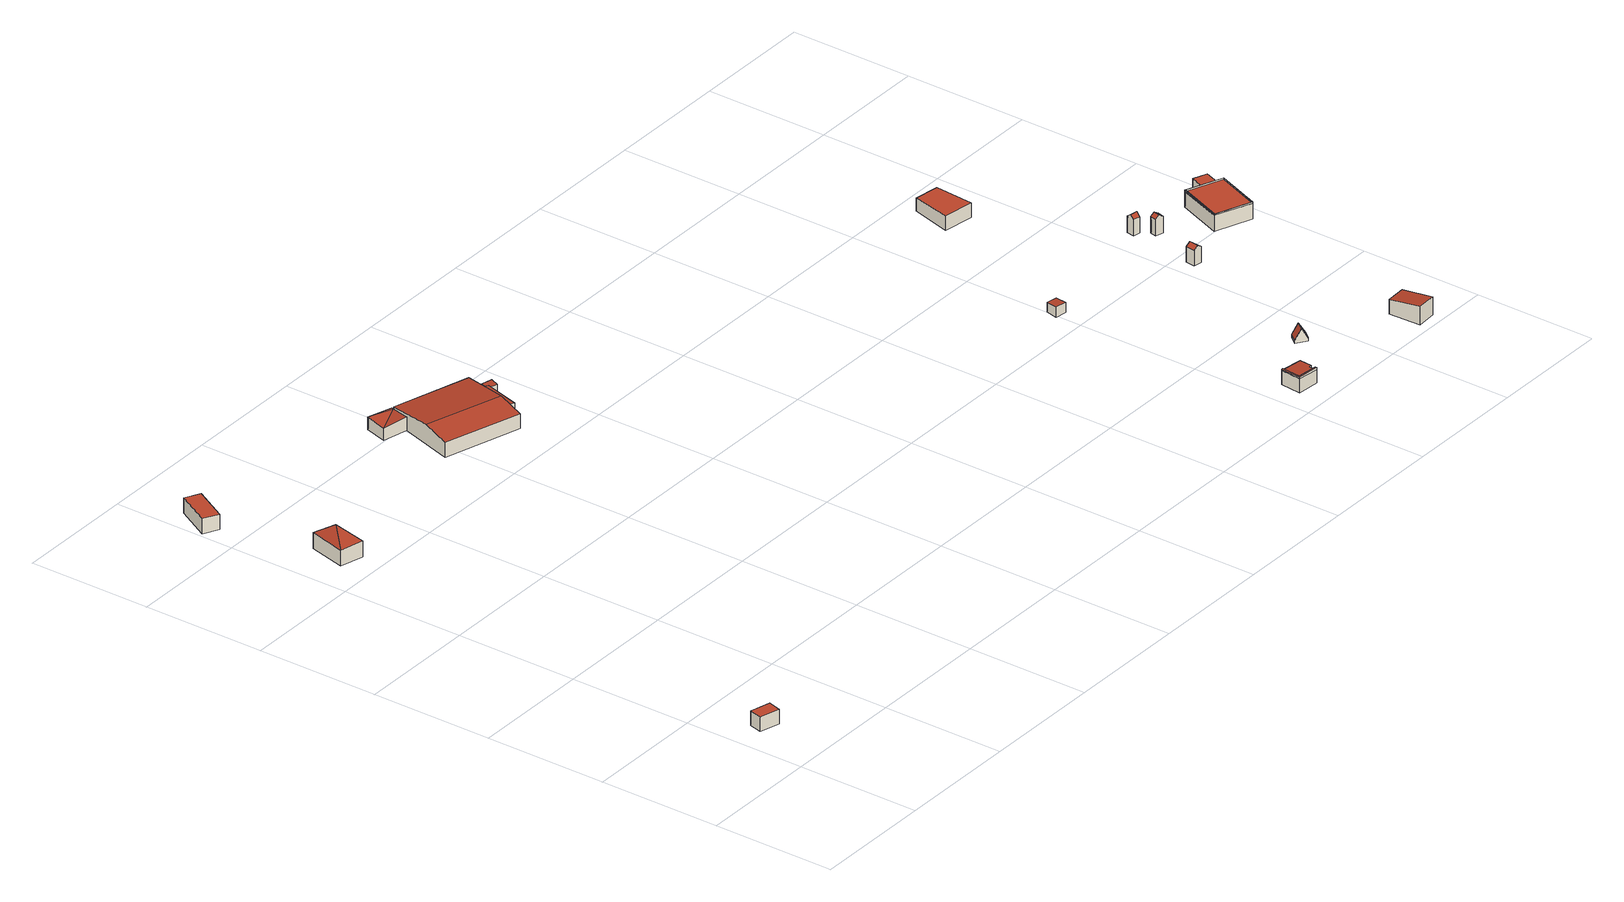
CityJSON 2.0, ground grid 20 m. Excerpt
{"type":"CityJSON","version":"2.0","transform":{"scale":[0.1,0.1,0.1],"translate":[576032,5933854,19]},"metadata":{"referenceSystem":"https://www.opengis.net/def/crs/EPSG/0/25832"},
"CityObjects":{
"building1":{"type":"Building","attributes":{"Grundfläche 2D":"7.626011","Grundhöhe NN":"22.091"},"geometry":[{"type":"Solid","lod":"3","boundaries":[[[[0,1,2,3]],[[4,5,3,2]],[[5,6,0,3]],[[6,7,1,0]],[[7,4,2,1]],[[7,6,5,4]]]],"semantics":{"surfaces":[{"type":"RoofSurface"},{"type":"WallSurface"},{"type":"GroundSurface"}],"values":[[0,1,1,1,1,2]]}}]},
"building2":{"type":"Building","attributes":{"Grundfläche 2D":"25.003257","Grundhöhe NN":"19.899"},"geometry":[{"type":"Solid","lod":"3","boundaries":[[[[8,9,10]],[[11,9,8]],[[12,13,10,9]],[[13,14,8,10]],[[14,15,11,8]],[[15,12,9,11]],[[15,14,13,12]]]],"semantics":{"surfaces":[{"type":"RoofSurface"},{"type":"WallSurface"},{"type":"GroundSurface"}],"values":[[0,0,1,1,1,1,2]]}}]},
"building3":{"type":"Building","attributes":{"Grundfläche 2D":"16.919416","Grundhöhe NN":"19.985"},"geometry":[{"type":"Solid","lod":"3","boundaries":[[[[16,17,18,19]],[[20,21,19,18]],[[21,22,16,19]],[[22,23,17,16]],[[23,20,18,17]],[[23,22,21,20]]]],"semantics":{"surfaces":[{"type":"RoofSurface"},{"type":"WallSurface"},{"type":"GroundSurface"}],"values":[[0,1,1,1,1,2]]}}]},
"building4":{"type":"Building","attributes":{"Grundfläche 2D":"187.755516","Grundhöhe NN":"19.869"},"geometry":[{"type":"Solid","lod":"3","boundaries":[[[[24,25,26,27]],[[25,28,29,26]],[[30,31,32]],[[33,32,34]],[[30,32,33]],[[35,36,37,38]],[[39,40,41,42]],[[38,43,44,28,25,24,45,46,35]],[[28,44,47,32,29]],[[48,27,26,29,32,31,49]],[[24,27,48,45]],[[32,47,50,34]],[[33,34,50,51]],[[30,33,51,52]],[[31,30,52,49]],[[36,35,46,53]],[[37,36,53,54]],[[38,37,54,43]],[[55,56,42,41]],[[56,57,39,42]],[[57,58,40,39]],[[58,55,41,40]],[[52,51,50,47,44,43,54,53,46,45,48,49]],[[58,57,56,55]]]],"semantics":{"surfaces":[{"type":"RoofSurface"},{"type":"WallSurface"},{"type":"GroundSurface"}],"values":[[0,0,0,0,0,0,0,1,1,1,1,1,1,1,1,1,1,1,1,1,1,1,2,2]]}}]},
"building5":{"type":"Building","attributes":{"Grundfläche 2D":"13.472436","Grundhöhe NN":"22.051"},"children":["building5-1"],"geometry":[{"type":"Solid","lod":"3","boundaries":[[[[59,60,61,62,63,64,65,66]],[[60,59,67,68]],[[62,61,60,68,69]],[[63,62,69,70]],[[64,63,70,71]],[[66,65,64,71,72]],[[59,66,72,67]],[[72,71,70,69,68,67]]]],"semantics":{"surfaces":[{"type":"RoofSurface"},{"type":"WallSurface"},{"type":"GroundSurface"}],"values":[[0,1,1,1,1,1,1,2]]}}]},
"building5-1":{"type":"BuildingInstallation","parents":["building5"],"geometry":[{"type":"MultiSurface","lod":"3","boundaries":[[[73,74,75,76,77,78]],[[78,77,65,66]],[[66,59,73,78]],[[59,60,74,73]],[[60,61,75,74]],[[76,75,61,79]],[[79,65,77,76]]],"semantics":{"surfaces":[{"type":"RoofSurface"},{"type":"WallSurface"}],"values":[0,1,1,1,1,1,1]}}]},
"building6":{"type":"Building","attributes":{"Grundfläche 2D":"3.340005","Grundhöhe NN":"20.766"},"geometry":[{"type":"Solid","lod":"3","boundaries":[[[[80,81,82,83]],[[84,85,83,82]],[[85,86,80,83]],[[86,87,81,80]],[[87,84,82,81]],[[87,86,85,84]]]],"semantics":{"surfaces":[{"type":"RoofSurface"},{"type":"WallSurface"},{"type":"GroundSurface"}],"values":[[0,1,1,1,1,2]]}}]},
"building7":{"type":"Building","attributes":{"Grundfläche 2D":"3.206884","Grundhöhe NN":"21.184"},"geometry":[{"type":"Solid","lod":"3","boundaries":[[[[88,89,90,91]],[[92,89,88,93]],[[91,90,94,95]],[[93,88,91,95,96]],[[92,93,96,97]],[[94,90,89,92,97]],[[96,95,94,97]]]],"semantics":{"surfaces":[{"type":"RoofSurface"},{"type":"WallSurface"},{"type":"GroundSurface"}],"values":[[0,0,1,1,1,1,2]]}}]},
"building8":{"type":"Building","attributes":{"Grundfläche 2D":"16.870572","Grundhöhe NN":"21.445"},"geometry":[{"type":"Solid","lod":"3","boundaries":[[[[98,99,100,101]],[[102,103,101,100]],[[103,104,98,101]],[[104,105,99,98]],[[105,102,100,99]],[[105,104,103,102]]]],"semantics":{"surfaces":[{"type":"RoofSurface"},{"type":"WallSurface"},{"type":"GroundSurface"}],"values":[[0,1,1,1,1,2]]}}]},
"building9":{"type":"Building","attributes":{"Grundfläche 2D":"30.573805","Grundhöhe NN":"20.493"},"geometry":[{"type":"Solid","lod":"3","boundaries":[[[[106,107,108,109]],[[110,111,109,108]],[[111,112,106,109]],[[112,113,107,106]],[[113,110,108,107]],[[113,112,111,110]]]],"semantics":{"surfaces":[{"type":"RoofSurface"},{"type":"WallSurface"},{"type":"GroundSurface"}],"values":[[0,1,1,1,1,2]]}}]},
"building10":{"type":"Building","attributes":{"Grundfläche 2D":"2.096289","Grundhöhe NN":"20.353"},"geometry":[{"type":"Solid","lod":"3","boundaries":[[[[114,115,116,117]],[[115,114,118,119]],[[117,116,120,121]],[[118,114,117,121,122]],[[119,118,122,123]],[[120,116,115,119,123]],[[122,121,120,123]]]],"semantics":{"surfaces":[{"type":"RoofSurface"},{"type":"WallSurface"},{"type":"GroundSurface"}],"values":[[0,0,1,1,1,1,2]]}}]},
"building11":{"type":"Building","attributes":{"Grundfläche 2D":"1.571587","Grundhöhe NN":"20.232"},"geometry":[{"type":"Solid","lod":"3","boundaries":[[[[124,125,126,127]],[[128,125,124,129]],[[127,126,130,131]],[[129,124,127,131,132]],[[128,129,132,133]],[[130,126,125,128,133]],[[131,130,133,132]]]],"semantics":{"surfaces":[{"type":"RoofSurface"},{"type":"WallSurface"},{"type":"GroundSurface"}],"values":[[0,0,1,1,1,1,2]]}}]},
"building12":{"type":"Building","attributes":{"Grundfläche 2D":"1.535905","Grundhöhe NN":"20.274"},"geometry":[{"type":"Solid","lod":"3","boundaries":[[[[134,135,136,137]],[[135,134,138,139]],[[138,134,137,140,141]],[[139,138,141,142]],[[136,135,139,142,143]],[[137,136,143,140]],[[141,140,143,142]]]],"semantics":{"surfaces":[{"type":"RoofSurface"},{"type":"WallSurface"},{"type":"GroundSurface"}],"values":[[0,0,1,1,1,1,2]]}}]},
"building13":{"type":"Building","attributes":{"Grundfläche 2D":"50.196841","Grundhöhe NN":"20.738"},"children":["building13-1","building13-2"],"geometry":[{"type":"Solid","lod":"3","boundaries":[[[[144,145,146,147]],[[145,144,148,149]],[[146,145,149,150]],[[147,146,150,151]],[[144,147,151,148]],[[149,148,151,150]]]],"semantics":{"surfaces":[{"type":"RoofSurface"},{"type":"WallSurface"},{"type":"GroundSurface"}],"values":[[0,1,1,1,1,2]]}}]},
"building13-1":{"type":"BuildingInstallation","parents":["building13"],"geometry":[{"type":"MultiSurface","lod":"3","boundaries":[[[152,153,154,155,156,157]],[[158,159,156,155]],[[157,156,159,160]],[[145,146,153,152]],[[146,147,154,153]]],"semantics":{"surfaces":[{"type":"RoofSurface"},{"type":"WallSurface"}],"values":[0,1,1,1,1]}}]},
"building13-2":{"type":"BuildingInstallation","parents":["building13"],"geometry":[{"type":"MultiSurface","lod":"3","boundaries":[[[155,154,161,152,157,162]],[[147,144,161,154]],[[144,145,152,161]],[[160,163,162,157]],[[155,162,163,158]]],"semantics":{"surfaces":[{"type":"RoofSurface"},{"type":"WallSurface"}],"values":[0,1,1,1,1]}}]},
"building14":{"type":"Building","attributes":{"Grundfläche 2D":"7.536445","Grundhöhe NN":"20.692"},"geometry":[{"type":"Solid","lod":"3","boundaries":[[[[164,165,166,167]],[[168,169,167,166]],[[169,170,164,167]],[[170,171,165,164]],[[171,168,166,165]],[[171,170,169,168]]]],"semantics":{"surfaces":[{"type":"RoofSurface"},{"type":"WallSurface"},{"type":"GroundSurface"}],"values":[[0,1,1,1,1,2]]}}]}
},
"vertices":[
[47,73,55],[53,94,55],[20,103,55],[14,82,55],[20,103,31],[14,82,31],[47,73,31],[53,94,31],
[53,847,35],[108,896,33],[69,907,35],[92,837,35],[108,896,9],[69,907,9],[53,847,9],[92,837,9],
[36,1110,35],[6,1055,35],[30,1042,35],[60,1097,35],[30,1042,10],[60,1097,10],[36,1110,10],[6,1055,10],
[505,867,33],[518,910,41],[392,948,41],[379,905,33],[541,984,33],[414,1022,33],[364,1002,29],[405,992,31],[414,1022,29],[375,1038,29],[415,1026,29],[515,899,31],[529,895,29],[546,953,29],[533,957,31],[562,950,24],[568,964,24],[553,970,22],[548,956,23],[533,957,9],[541,984,9],[505,867,9],[515,899,9],[414,1022,9],[379,905,9],[405,992,9],[415,1026,9],[375,1038,9],[364,1002,9],[529,895,9],[546,953,9],[553,970,9],[548,956,9],[562,950,9],[568,964,9],
[1208,21,54],[1244,18,52],[1244,21,52],[1245,32,52],[1250,32,52],[1251,52,52],[1214,55,54],[1211,55,54],[1208,21,31],[1244,18,31],[1245,32,31],[1250,32,31],[1251,52,31],[1211,55,31],
[1208,21,56],[1244,18,56],[1244,21,56],[1211,24,56],[1214,55,56],[1211,55,56],[1211,24,54],
[1204,429,35],[1207,448,34],[1190,451,34],[1186,432,35],[1190,451,18],[1186,432,18],[1204,429,18],[1207,448,18],
[1341,122,45],[1332,110,45],[1340,104,27],[1350,116,27],[1324,116,27],[1334,129,27],[1340,104,22],[1350,116,22],[1334,129,22],[1324,116,22],
[1497,56,48],[1465,55,48],[1467,2,54],[1499,4,54],[1467,2,24],[1499,4,24],[1497,56,24],[1465,55,24],
[1305,766,36],[1287,701,39],[1337,693,39],[1346,760,36],[1337,693,15],[1346,760,15],[1305,766,15],[1287,701,15],
[1426,362,45],[1428,377,45],[1421,378,40],[1419,363,40],[1433,361,40],[1435,376,40],[1421,378,14],[1419,363,14],[1433,361,14],[1435,376,14],
[1449,486,45],[1438,488,45],[1437,482,39],[1448,480,39],[1439,495,39],[1450,493,39],[1437,482,12],[1448,480,12],[1450,493,12],[1439,495,12],
[1463,466,45],[1461,455,45],[1467,453,40],[1470,464,40],[1457,467,40],[1454,456,40],[1470,464,13],[1457,467,13],[1454,456,13],[1467,453,13],
[1596,442,43],[1536,466,43],[1508,394,43],[1567,370,43],[1596,442,17],[1536,466,17],[1508,394,17],[1567,370,17],
[1536,466,45],[1508,394,45],[1567,370,45],[1567,371,45],[1509,394,45],[1537,465,45],[1567,371,43],[1509,394,43],[1537,465,43],
[1596,442,45],[1595,442,45],[1595,442,43],
[1600,474,38],[1577,483,38],[1566,454,38],[1589,445,38],[1566,454,17],[1589,445,17],[1600,474,17],[1577,483,17]
]}
